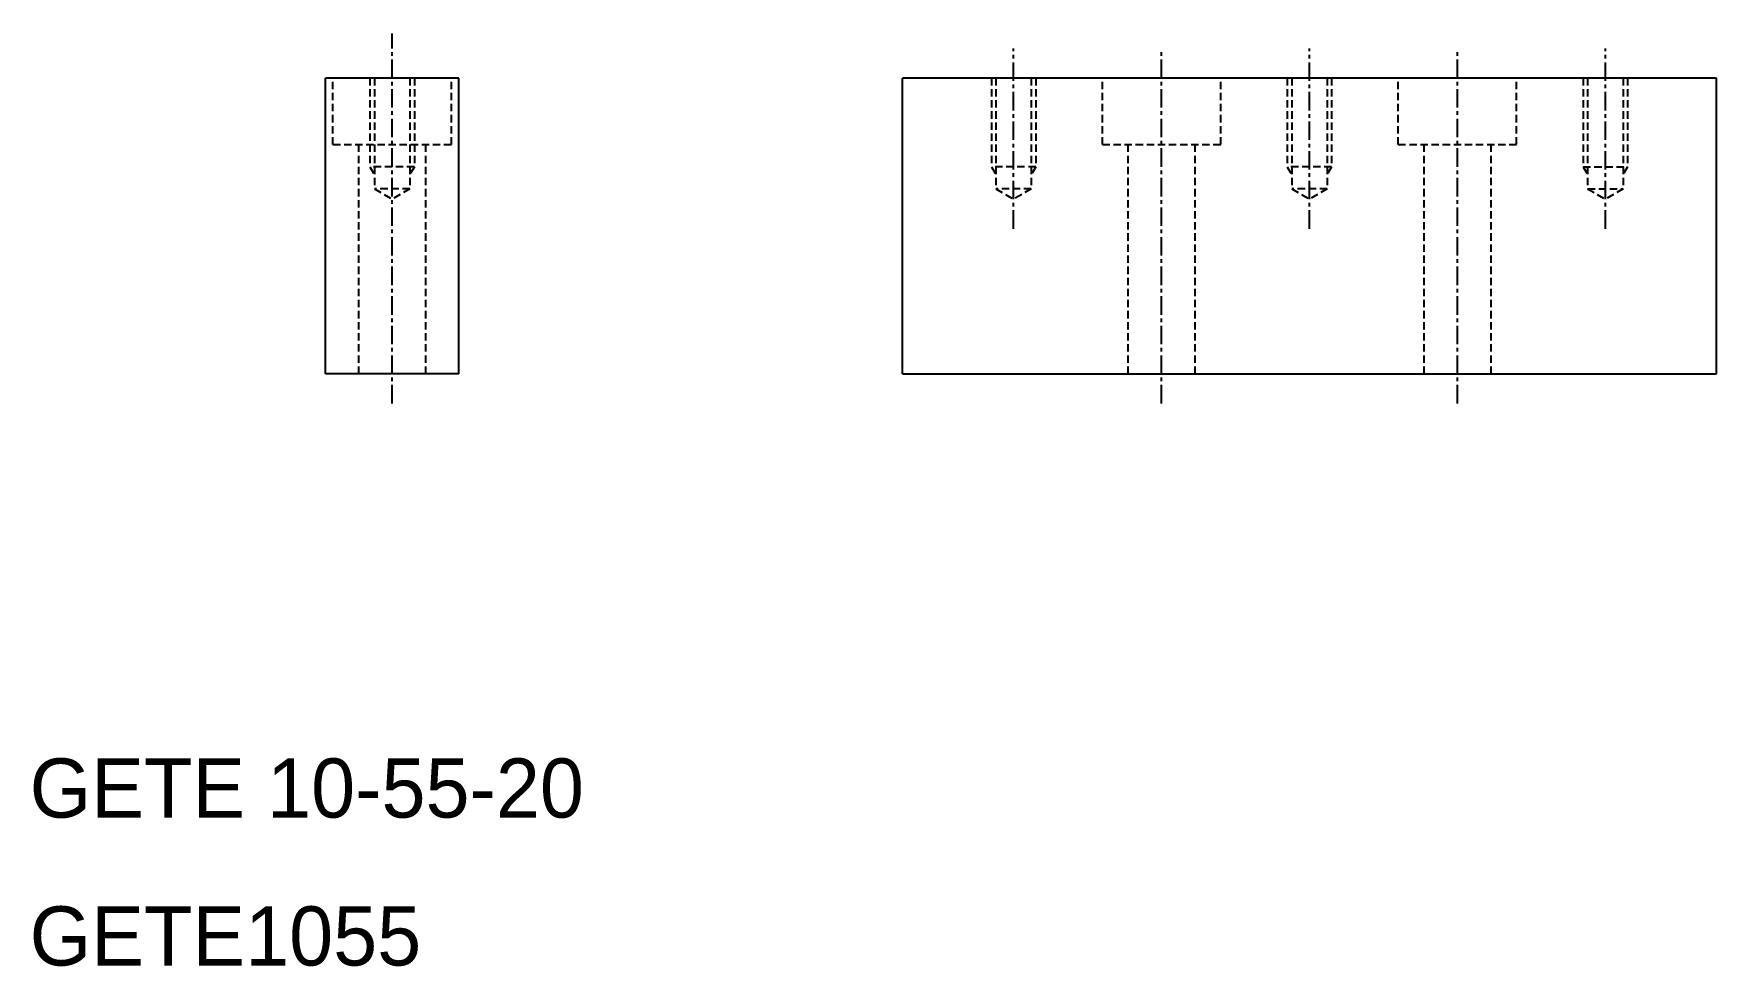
# Model space of a CAD drawing. Extents: x 10 to 124, y 10 to 73.
import ezdxf

# ---------------------------------------------------------------- set-up
doc = ezdxf.new("R2010")
doc.units = 0
doc.linetypes.add('CENTER', pattern=[2, 1.25, -0.25, 0.25, -0.25])
doc.linetypes.add('DASHED', pattern=[0.75, 0.5, -0.25])
doc.layers.get('0').update_dxf_attribs({"linetype": 'CONTINUOUS'})
doc.layers.add('CENTER', color=1, linetype='CENTER')

msp = doc.modelspace()

# ---------------------------------------------------------------- linework, layer by layer
at = {"color": 7, "linetype": 'CONTINUOUS'}
for p, q in [((39, 70), (30, 70)), ((30, 50), (30, 70)), ((39, 50), (39, 70)), ((124, 70), (69, 70)), ((69, 50), (69, 70)), ((124, 50), (124, 70)), ((39, 50), (30, 50)), ((69, 50), (124, 50))]:
    msp.add_line(p, q, dxfattribs=at)
at = {"color": 3, "linetype": 'DASHED'}
for p, q in [((30.5, 65.5), (30.5, 70)), ((33, 70), (33, 64)), ((33.3, 70), (33.3, 62.5)), ((35.7, 70), (35.7, 62.5)), ((36, 70), (36, 64)), ((38.5, 65.5), (38.5, 70)), ((75, 70), (75, 64)), ((75.3, 70), (75.3, 62.5)), ((77.7, 70), (77.7, 62.5)), ((78, 70), (78, 64)), ((82.5, 65.5), (82.5, 70)), ((90.5, 65.5), (90.5, 70)), ((95, 70), (95, 64)), ((95.3, 70), (95.3, 62.5)), ((97.7, 70), (97.7, 62.5)), ((98, 70), (98, 64)), ((102.5, 65.5), (102.5, 70)), ((110.5, 65.5), (110.5, 70)), ((115, 70), (115, 64)), ((115.3, 70), (115.3, 62.5)), ((117.7, 70), (117.7, 62.5)), ((118, 70), (118, 64)), ((30.5, 65.5), (38.5, 65.5)), ((32.25, 50), (32.25, 65.5)), ((36.75, 65.5), (36.75, 50)), ((82.5, 65.5), (90.5, 65.5)), ((84.25, 50), (84.25, 65.5)), ((88.75, 65.5), (88.75, 50)), ((102.5, 65.5), (110.5, 65.5)), ((104.25, 50), (104.25, 65.5)), ((108.75, 65.5), (108.75, 50)), ((36, 64), (33, 64)), ((33, 64), (33.3, 63.48)), ((36, 64), (35.7, 63.48)), ((78, 64), (75, 64)), ((75, 64), (75.3, 63.48)), ((78, 64), (77.7, 63.48)), ((98, 64), (95, 64)), ((95, 64), (95.3, 63.48)), ((98, 64), (97.7, 63.48)), ((115, 64), (118, 64)), ((115, 64), (115.3, 63.48)), ((118, 64), (117.7, 63.48)), ((35.7, 62.5), (33.3, 62.5)), ((33.3, 62.5), (34.5, 61.81)), ((35.7, 62.5), (34.5, 61.81)), ((77.7, 62.5), (75.3, 62.5)), ((75.3, 62.5), (76.5, 61.81)), ((77.7, 62.5), (76.5, 61.81)), ((97.7, 62.5), (95.3, 62.5)), ((95.3, 62.5), (96.5, 61.81)), ((97.7, 62.5), (96.5, 61.81)), ((115.3, 62.5), (117.7, 62.5)), ((115.3, 62.5), (116.5, 61.81)), ((117.7, 62.5), (116.5, 61.81))]:
    msp.add_line(p, q, dxfattribs=at)
at = {"layer": 'CENTER', "color": 1, "linetype": 'CENTER'}
for p, q in [((34.5, 48), (34.5, 73)), ((76.5, 59.81), (76.5, 72)), ((86.5, 48), (86.5, 72)), ((96.5, 59.81), (96.5, 72)), ((106.5, 48), (106.5, 72)), ((116.5, 59.81), (116.5, 72))]:
    msp.add_line(p, q, dxfattribs=at)

# ---------------------------------------------------------------- texts
at = {"color": 7, "linetype": 'CONTINUOUS'}
for s, p in [('GETE 10-55-20', (10, 20)), ('GETE1055', (10, 10))]:
    msp.add_text(s, height=4, dxfattribs=at).set_placement(p)

doc.saveas('drawing.dxf')
